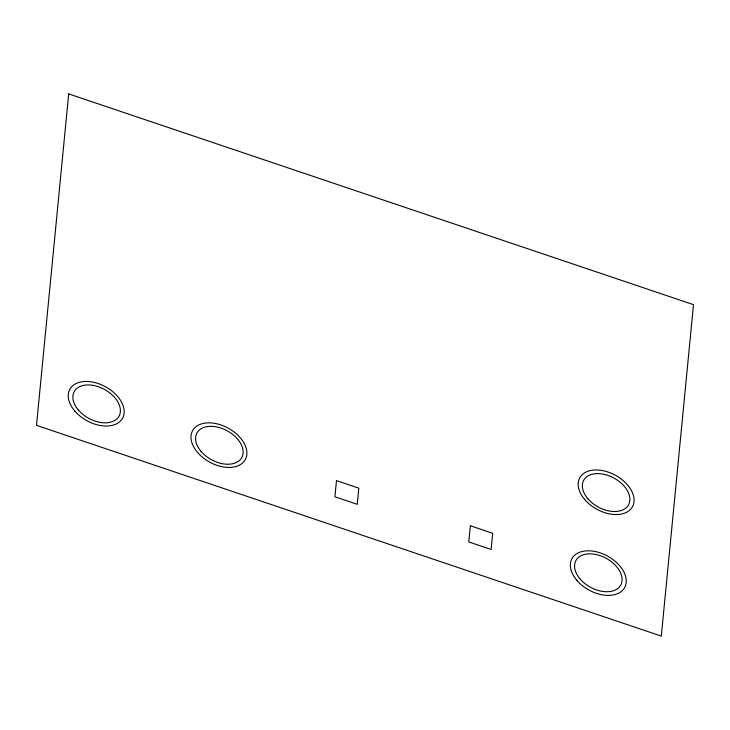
<?xml version="1.0" encoding="UTF-8"?>
<svg xmlns="http://www.w3.org/2000/svg" width="730" height="730" viewBox="0 0 730 730"><rect width="100%" height="100%" fill="white"/><g stroke="black" fill="none" stroke-linecap="round" stroke-linejoin="round"><path stroke-width="1.09" d="M68.693 93.905L36.5 425.344L661.307 636.095L693.5 304.656L68.693 93.905M336.484 480.614L334.915 496.783L357.235 504.311L358.804 488.142L336.484 480.614M470.375 525.773L468.806 541.943L491.117 549.471L492.686 533.302L470.375 525.773M584.721 499.539A30.067 19.363 28.7 0 0 632.417 506.866A30.067 19.363 28.7 0 0 601.283 470.366A30.067 19.363 28.7 0 0 584.721 499.539M74.788 411.026A30.067 19.363 28.7 0 0 122.485 418.354A30.067 19.363 28.7 0 0 91.35 381.854A30.067 19.363 28.7 0 0 74.788 411.026M197.52 452.427A30.067 19.363 28.7 0 0 245.216 459.745A30.067 19.363 28.7 0 0 214.082 423.254A30.067 19.363 28.7 0 0 197.52 452.427M576.873 580.377A30.067 19.363 28.7 0 0 624.57 587.705A30.067 19.363 28.7 0 0 593.435 551.205A30.067 19.363 28.7 0 0 576.873 580.377M580.104 578.981A25.568 16.471 28.7 0 0 620.664 585.214A25.568 16.471 28.7 0 0 594.193 554.18A25.568 16.471 28.7 0 0 580.104 578.981M201.142 451.478A25.568 16.471 28.7 0 0 241.703 457.701A25.568 16.471 28.7 0 0 215.231 426.667A25.568 16.471 28.7 0 0 201.142 451.478M78.411 410.077A25.568 16.471 28.7 0 0 118.972 416.31A25.568 16.471 28.7 0 0 92.5 385.276A25.568 16.471 28.7 0 0 78.411 410.077M587.896 498.754A25.568 16.471 28.7 0 0 628.457 504.977A25.568 16.471 28.7 0 0 601.985 473.943A25.568 16.471 28.7 0 0 587.896 498.754"/></g></svg>
